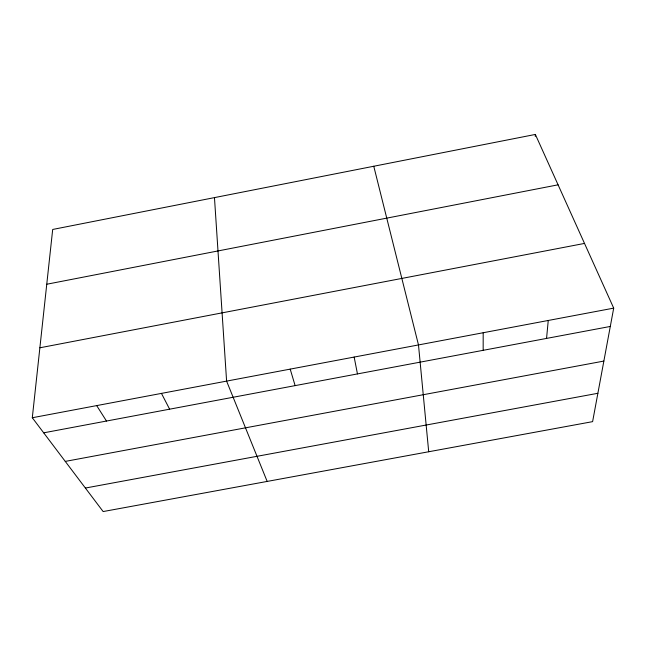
<?xml version="1.0" encoding="UTF-8"?>
<svg xmlns="http://www.w3.org/2000/svg" width="646" height="646" viewBox="0 0 646 646"><rect width="100%" height="100%" fill="white"/><g stroke="black" fill="none" stroke-linecap="round" stroke-linejoin="round"><path stroke-width="0.97" d="M483.168 350.318L483.184 332.738M535.235 136.443L535.356 134.441L52.689 229.459L32.3 417.744L103.142 511.559L592.608 421.644L613.7 308.134L535.356 134.441M546.556 338.415L548.252 320.473M46.754 284.24L558.079 184.821M39.874 347.79L584.509 243.421M32.3 417.744L613.7 308.134M43.694 432.828L610.3 326.448M65.27 461.405L603.865 361.074M85.385 488.045L597.881 393.285M96.69 405.607L106.477 421.039M161.46 393.398L169.623 409.184M267.169 481.432L226.601 381.116L214.464 197.611M290.199 369.124L295.125 385.622M373.768 166.248L418.487 344.94L428.71 451.756M354.161 357.068L357.456 373.921"/></g></svg>
